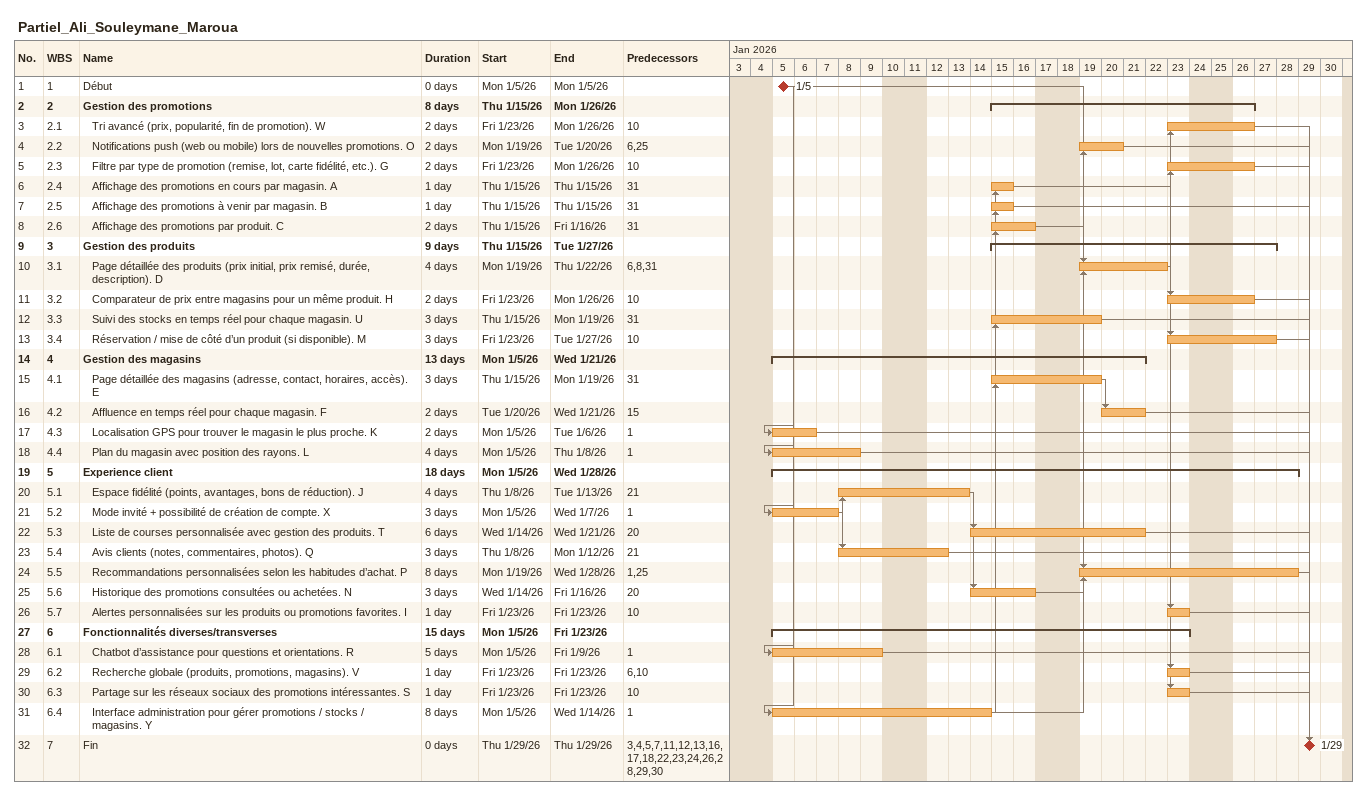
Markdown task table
Partiel_Ali_Souleymane_Maroua

| ID | WBS | Task | Duration | Start | Finish | Predecessors |
|---|---|---|---|---|---|---|
| 1 | 1 | Début | 0d | 2026-01-05 | 2026-01-05 |  |
| 2 | 2 | **Gestion des promotions** | 8d | 2026-01-15 | 2026-01-26 |  |
| 3 | 2.1 | Tri avancé (prix, popularité, fin de promotion). W | 2d | 2026-01-23 | 2026-01-26 | 10 |
| 4 | 2.2 | Notifications push (web ou mobile) lors de nouvelles promotions. O | 2d | 2026-01-19 | 2026-01-20 | 6, 25 |
| 5 | 2.3 | Filtre par type de promotion (remise, lot, carte fidélité, etc.). G | 2d | 2026-01-23 | 2026-01-26 | 10 |
| 6 | 2.4 | Affichage des promotions en cours par magasin. A | 1d | 2026-01-15 | 2026-01-15 | 31 |
| 7 | 2.5 | Affichage des promotions à venir par magasin. B | 1d | 2026-01-15 | 2026-01-15 | 31 |
| 8 | 2.6 | Affichage des promotions par produit. C | 2d | 2026-01-15 | 2026-01-16 | 31 |
| 9 | 3 | **Gestion des produits** | 9d | 2026-01-15 | 2026-01-27 |  |
| 10 | 3.1 | Page détaillée des produits (prix initial, prix remisé, durée, description). D | 4d | 2026-01-19 | 2026-01-22 | 6, 8, 31 |
| 11 | 3.2 | Comparateur de prix entre magasins pour un même produit. H | 2d | 2026-01-23 | 2026-01-26 | 10 |
| 12 | 3.3 | Suivi des stocks en temps réel pour chaque magasin. U | 3d | 2026-01-15 | 2026-01-19 | 31 |
| 13 | 3.4 | Réservation / mise de côté d’un produit (si disponible). M | 3d | 2026-01-23 | 2026-01-27 | 10 |
| 14 | 4 | **Gestion des magasins** | 13d | 2026-01-05 | 2026-01-21 |  |
| 15 | 4.1 | Page détaillée des magasins (adresse, contact, horaires, accès). E | 3d | 2026-01-15 | 2026-01-19 | 31 |
| 16 | 4.2 | Affluence en temps réel pour chaque magasin. F | 2d | 2026-01-20 | 2026-01-21 | 15 |
| 17 | 4.3 | Localisation GPS pour trouver le magasin le plus proche. K | 2d | 2026-01-05 | 2026-01-06 | 1 |
| 18 | 4.4 | Plan du magasin avec position des rayons. L | 4d | 2026-01-05 | 2026-01-08 | 1 |
| 19 | 5 | **Experience client** | 18d | 2026-01-05 | 2026-01-28 |  |
| 20 | 5.1 | Espace fidélité (points, avantages, bons de réduction). J | 4d | 2026-01-08 | 2026-01-13 | 21 |
| 21 | 5.2 | Mode invité + possibilité de création de compte. X | 3d | 2026-01-05 | 2026-01-07 | 1 |
| 22 | 5.3 | Liste de courses personnalisée avec gestion des produits. T | 6d | 2026-01-14 | 2026-01-21 | 20 |
| 23 | 5.4 | Avis clients (notes, commentaires, photos). Q | 3d | 2026-01-08 | 2026-01-12 | 21 |
| 24 | 5.5 | Recommandations personnalisées selon les habitudes d’achat. P | 8d | 2026-01-19 | 2026-01-28 | 1, 25 |
| 25 | 5.6 | Historique des promotions consultées ou achetées. N | 3d | 2026-01-14 | 2026-01-16 | 20 |
| 26 | 5.7 | Alertes personnalisées sur les produits ou promotions favorites. I | 1d | 2026-01-23 | 2026-01-23 | 10 |
| 27 | 6 | **Fonctionnalités diverses/transverses** | 15d | 2026-01-05 | 2026-01-23 |  |
| 28 | 6.1 | Chatbot d’assistance pour questions et orientations. R | 5d | 2026-01-05 | 2026-01-09 | 1 |
| 29 | 6.2 | Recherche globale (produits, promotions, magasins). V | 1d | 2026-01-23 | 2026-01-23 | 6, 10 |
| 30 | 6.3 | Partage sur les réseaux sociaux des promotions intéressantes. S | 1d | 2026-01-23 | 2026-01-23 | 10 |
| 31 | 6.4 | Interface administration pour gérer promotions / stocks / magasins. Y | 8d | 2026-01-05 | 2026-01-14 | 1 |
| 32 | 7 | Fin | 0d | 2026-01-29 | 2026-01-29 | 3, 4, 5, 7, 11, 12, 13, 16, 17, 18, 22, 23, 24, 26, 28, 29, 30 |
